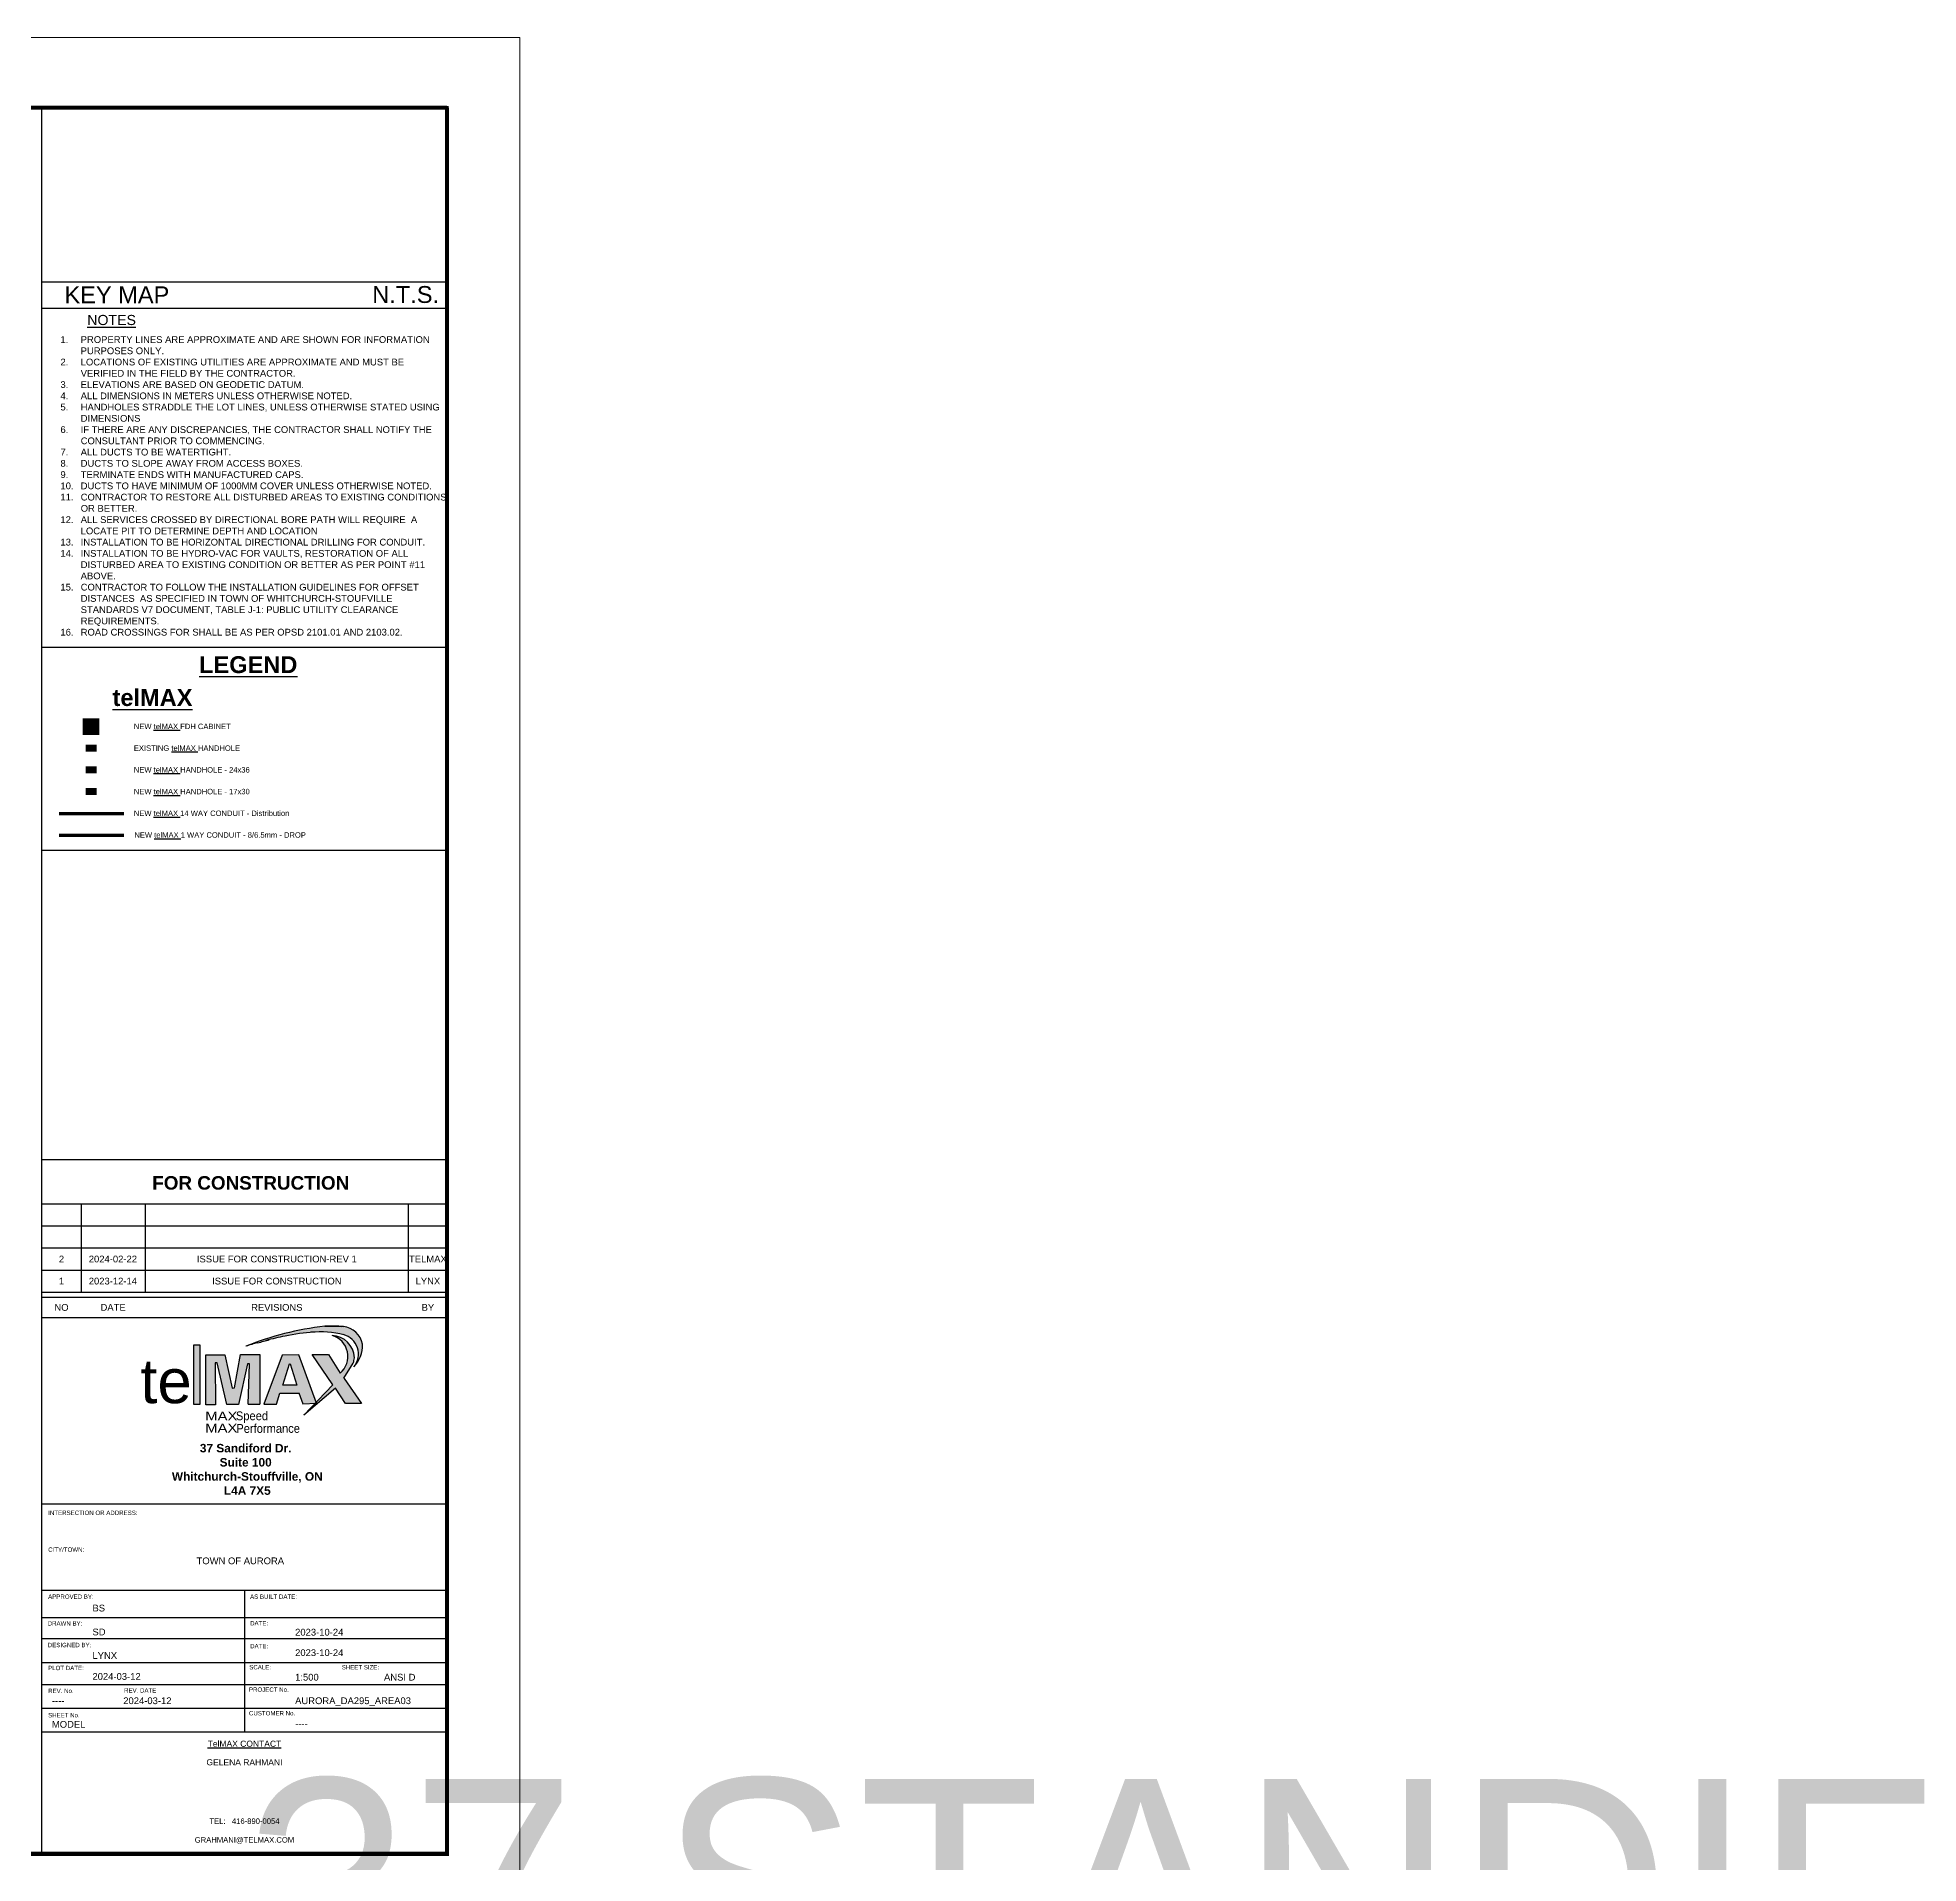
# Paper-space layout 'A-telMax Details' of a CAD drawing. Header units: metres. Extents: x 0 to 2556, y -256 to 559.
# Drawn here: x 721 to 1278, y 18 to 559 of the extents above; entities that cross this region are included whole.
import ezdxf
from ezdxf.enums import TextEntityAlignment as Align

# ---------------------------------------------------------------- set-up
doc = ezdxf.new("R2018")
doc.units = ezdxf.units.M
doc.header["$LTSCALE"] = 10
doc.header["$MEASUREMENT"] = 0
doc.linetypes.add('DASHED', pattern=[0.75, 0.5, -0.25])
for name, color, linetype in [('Conduit_Distribution_14WAY - 14_10mm', 1, 'DASHED'), ('Conduit_Drop_Single - 14_10mm', 6, 'DASHED'), ('Existing telMAX 2436 HH', 8, 'Continuous'), ('New telMAX 1730 HH', 102, 'Continuous'), ('New telMAX 2436 HH', 6, 'Continuous'), ('New telMAX FDH Cabinet', 130, 'Continuous'), ('TELMAX_TBLK', 7, 'Continuous')]:
    doc.layers.add(name, color=color, linetype=linetype)
doc.layers.add('VIEWPORT', color=1, linetype='Continuous', lineweight=0, plot=False)
doc.styles.add('AERIAL', font='arial.ttf', dxfattribs={"height": 2})
doc.styles.add('ARIAL', font='arial.ttf')
doc.styles.get("Standard").update_dxf_attribs({"font": 'arial.ttf'})
doc.styles.add('STYLE4', font='arial.ttf')
doc.styles.add('VAULT_TEST', font='ariblk.ttf')

# ---------------------------------------------------------------- blocks, each defined once
blk = doc.blocks.new('telMAX LOGO')
h = blk.add_hatch(color=256)
h.dxf.hatch_style = 1
h.paths.add_polyline_path([(-47.313506579266, 31.66370859287356), (-52.76580265989997, 31.65836671831557), (-52.71273713260857, -22.50407444860452), (-47.2604410519746, -22.49873257404654)])
h.paths.add_polyline_path([(-33.5671711010057, 15.42647463143915), (-31.50285575028777, 15.42849713966112), (-22.86440155858397, -22.4590250106183), (-12.20222408005669, -22.51866608435301), (-4.296189028687941, 14.43769634519901), (-2.257405704326146, 14.49427531171348), (-3.46001406875709, -22.16291754880064), (7.067940696269275, -22.15459271704958), (6.955061184359337, 22.82528736697633), (-10.38534605283047, 22.94585295052473), (-15.92928516617399, -7.390124449285038), (-18.13102331073216, -7.5986103433404), (-24.55992283937844, 22.51930448377077), (-41.90019530769082, 22.50231539166039), (-41.92466728310431, -22.75280714487589), (-33.04864991094952, -22.63987346205972)])
h.paths.add_polyline_path([(10.78364486350385, -22.08217486057979), (22.18647637911588, -22.07100296260114), (25.01773711955139, -12.16437818508253), (42.42668141199469, -12.00976873690229), (42.42647926037612, -11.80343845610266), (45.80790543978291, -21.70397636788541), (57.10831328687251, -21.25607147008364), (57.95929392114267, -20.37583861375547), (42.39285474799953, 22.51612390993443), (27.18584682965577, 22.36367180385737)])
h.paths.add_polyline_path([(33.7995516160321, 14.3232732866377), (34.55653462906746, 14.25523753515647), (40.49311393641698, -4.996433794810639), (27.71603252945315, -4.940293352032882)], flags=16)
h.paths.add_polyline_path([(83.31675487795138, 0.9996472574959476), (83.05337324731082, 1.322211914723574), (91.61530437245872, 15.02213758674652, 0.05522850170941324), (92.62816329289015, 19.97024370407964, 0.3857752007070425), (72.50193694006632, 40.17730587543054, -0.5949999362839078), (79.68736264737927, 5.9362284393404), (69.12654275407874, 22.94191092043238), (54.40877890342986, 22.817711440939), (73.11160782143662, -4.70266814745535), (57.95929392114268, -20.37583861375544), (58.5360847328969, -21.96513527990984), (75.59561885009111, -7.478594477242273), (84.4371535228432, -21.50432737680723), (98.93535427117567, -21.49012279793465)])
h = blk.add_hatch(color=152)
h.dxf.hatch_style = 1
edge = h.paths.add_edge_path()
edge.add_arc((72.29979991874286, -70.29750475385535), 118.8941192814135, 84.98420324289752, 85.66885589759848)
edge.add_arc((80.34528642296583, 28.11964641208474), 20.15905854034321, 87.34590822776427, 89.409331813942)
edge.add_line((80.55310458565474, 48.27763373334878), (66.022281630684, 48.4304416046922))
edge.add_arc((72.40536300566778, -75.85710590570295), 124.4513487029706, 92.93997746843706, 93.03868180926841)
edge.add_arc((95.77317361797299, -219.0046709370368), 269.0974920763819, 96.39335484580421, 112.0727713996465)
edge.add_arc((27.43768239420007, -62.07934201954369), 98.09107491894217, 103.10669995235719, 109.52698321454409, ccw=False)
edge.add_arc((-115.1958689727622, 496.7118566436507), 478.6432301414118, 284.5676696325424, 285.4818865398276)
edge.add_arc((55.0389795234129, -108.389737432553), 149.9650488375778, 99.6636446986306, 106.4507772724472, ccw=False)
edge.add_arc((67.39083855052117, -132.2657221896841), 175.7655902396382, 94.61936529262942, 102.327414705036, ccw=False)
edge.add_arc((61.4306851013818, -50.69493029517081), 93.98185974052038, 76.74802335500573, 95.00257859648792, ccw=False)
edge.add_arc((78.08673388952748, 23.23965279937383), 18.21279170856177, -39.50021506190183, 74.43264179819329, ccw=False)
edge.add_arc((72.25572659317984, 31.15764397428001), 27.85226731000745, 315.5550849713464, 356.0659959344028)
edge.add_line((100.0423666424591, 29.24677268612484), (100.03925286604, 32.42491376406782))
edge.add_arc((80.34528642296583, 28.11964641208474), 20.15905854034321, 12.33134684493516, 83.30715091269907)
edge = h.paths.add_edge_path()
edge.add_arc((72.29979991852052, -70.29750475620999), 118.8941192837783, 84.98420324288716, 85.66885589758515)
edge.add_arc((80.34528642296583, 28.11964641208464), 20.15905854034322, 87.34590822781021, 90.05613539037546)
edge.add_line((80.32553564115717, 48.27869527703864), (64.57079373781288, 48.27771107048081))
edge.add_arc((95.77317361797036, -219.0046709370228), 269.0974920763676, 96.65853530162666, 112.0727713996469)
edge.add_arc((27.43768239420937, -62.07934201957151), 98.0910749189714, 103.10669995235861, 109.52698321454329, ccw=False)
edge.add_arc((-115.1958689730698, 496.7118566447779), 478.6432301425801, 284.5676696325442, 285.4818865398286)
edge.add_arc((55.03897952341421, -108.3897374325607), 149.9650488375855, 99.6636446986297, 106.4507772724418, ccw=False)
edge.add_arc((67.39083855051635, -132.2657221896383), 175.7655902395923, 94.6193652926317, 102.32741470503692, ccw=False)
edge.add_arc((61.43068510138122, -50.69493029517112), 93.9818597405208, 76.7480233550055, 95.00257859649219, ccw=False)
edge.add_arc((78.08673388952748, 23.23965279937378), 18.2127917085618, -39.50021506190183, 74.43264179819369, ccw=False)
edge.add_arc((72.25572659318064, 31.15764397427942), 27.8522673100065, 315.555084971346, 356.0659959344038)
edge.add_line((100.042366642459, 29.24677268612484), (100.03925286604, 32.42491376406782))
edge.add_arc((80.34528642296583, 28.11964641208464), 20.15905854034322, 12.3313468449354, 83.30715091268252)
h = blk.add_hatch(color=152)
h.dxf.hatch_style = 1
edge = h.paths.add_edge_path()
edge.add_arc((72.29979991863244, -70.2975047546494), 118.8941192822136, 84.98420324287379, 85.6688558975588)
edge.add_arc((80.34528642296537, 28.11964641208398), 20.15905854034379, 87.34590822767149, 89.4093318139407)
edge.add_line((80.55310458565474, 48.27763373334855), (66.0222816306824, 48.43044160469208))
edge.add_arc((72.40536302160291, -75.85710621002835), 124.4513490077127, 92.93997746857838, 93.03868180916751)
edge.add_arc((95.77317361797058, -219.0046709370253), 269.0974920763701, 96.39335484580408, 112.072771399647)
edge.add_arc((27.43768239420322, -62.07934201956703), 98.0910749189652, 103.10669995235702, 109.52698321454139, ccw=False)
edge.add_arc((-115.1958689741078, 496.7118566485972), 478.6432301465381, 284.5676696325492, 285.4818865398249)
edge.add_arc((55.03897952340787, -108.3897374325338), 149.9650488375579, 99.66364469862941, 106.45077727244791, ccw=False)
edge.add_arc((67.39083855053178, -132.2657221897328), 175.7655902396878, 94.6193652926325, 102.32741470503561, ccw=False)
edge.add_arc((61.43068510138122, -50.69493029516856), 93.98185974051829, 76.74802335500522, 95.00257859648929, ccw=False)
edge.add_arc((78.08673388952779, 23.23965279937395), 18.21279170856157, -39.50021506190262, 74.4326417981951, ccw=False)
edge.add_arc((72.25572659317973, 31.15764397428007), 27.85226731000757, 315.5550849713464, 362.1276825287416)
edge.add_arc((80.34528642296537, 28.11964641208398), 20.15905854034379, 11.65372270478298, 83.30715091267356)
at = {"true_color": 0x3550b1}
h = blk.add_hatch(color=175, dxfattribs=at)
h.dxf.hatch_style = 1
h.paths.add_polyline_path([(65.80817909469899, 48.41926094831014), (82.69475981533986, 48.14132506327444, 0.03555731122771201)])
h = blk.add_hatch(color=256)
h.dxf.hatch_style = 1
h.paths.add_polyline_path([(58.2621520513245, -21.2103377195089), (57.95929392114267, -20.37583861375547), (57.10831328687247, -21.25607147008365)])
at = {"color": 175, "true_color": 0x3550b1}
blk.add_line((66.02263124056431, 48.4304595592426), (80.84135663917363, 48.27768635640987), dxfattribs=at)
for p, q in [((54.40877890342985, 22.81771144093899), (69.12654275407873, 22.94191092043238)), ((69.12654275407873, 22.94191092043238), (79.68736264737926, 5.936228439340416)), ((83.0533732473108, 1.322211914723571), (91.6078673012864, 15.01023754681521)), ((-3.455890416037712, -22.16291428808041), (7.067940696269282, -22.15459271704958))]:
    blk.add_line(p, q)
blk.add_lwpolyline([(65.80817909470139, 48.41926094831009), (82.69475981534045, 48.14132506327444)], dxfattribs=at)
for points in [[(-52.76580265989997, 31.65836671831558), (-47.313506579266, 31.66370859287356), (-47.2604410519746, -22.49873257404654), (-52.71273713260857, -22.50407444860452)], [(22.18647637911591, -22.07100296260115), (25.01773711955138, -12.16437818508253), (42.42668141199469, -12.00976873690229), (42.42647926037614, -11.80343845610267), (45.80790543978291, -21.70397636788541), (58.2621520513245, -21.2103377195089), (42.39285474799954, 22.51612390993442), (27.18584682965577, 22.36367180385738), (10.78364486350386, -22.08217486057979)]]:
    blk.add_lwpolyline(points, close=True)
for points in [[(-33.04864991094954, -22.63987346205972), (-41.92466728310431, -22.75280714487589), (-41.90019530769082, 22.50231539166039), (-24.55992283937844, 22.51930448377076), (-18.13102331073216, -7.5986103433404), (-15.929285166174, -7.390124449285039), (-10.38534605283047, 22.94585295052473), (6.955061184359335, 22.82528736697633), (7.067940696269282, -22.15459271704958)], [(46.7330321076201, -31.98800004734623), (73.11160782143662, -4.702668147455354), (54.40877890342985, 22.81771144093899), (69.12654275407873, 22.94191092043238), (79.68736264737926, 5.936228439340416)], [(-3.460079353532855, -22.16490752050454), (-2.257405704326156, 14.49427531171348), (-4.296189028687942, 14.43769634519901), (-12.20222408005668, -22.51866608435302), (-22.86440155858397, -22.45902501061831), (-31.50285575028777, 15.42849713966112), (-33.5671711010057, 15.42647463143915), (-33.04816689831486, -22.67533301016923)], [(27.69434308044447, -5.008973361150735), (33.79955161603211, 14.3232732866377), (34.55653462906747, 14.25523753515647), (40.49311393641698, -4.996433794810639), (27.69427569770335, -4.940197756009896)], [(83.0533732473108, 1.322211914723571), (83.3167548779514, 0.9996472574959474), (98.93535427117565, -21.49012279793465), (84.4371535228432, -21.50432737680723), (75.59561885009111, -7.478594477242272), (46.7330321076201, -31.98800004734623)], [(57.10831328687247, -21.25607147008365), (57.95929392114267, -20.37583861375547), (58.2621520513245, -21.2103377195089), (57.10831328687247, -21.25607147008365)]]:
    blk.add_lwpolyline(points)
at = {"color": 152}
for centre, radius, start, end in [((95.7731736179737, -219.0046709370379), 269.097492076383, 96.39335484580508, 112.1260089366417), ((-115.1958689728598, 496.7118566440446), 478.6432301418176, 284.5676696325397, 285.8776347509369), ((55.03897952341239, -108.3897374325537), 149.9650488375783, 99.66364469863095, 106.4507772724477), ((67.3908385505255, -132.2657221896958), 175.7655902396502, 93.73867189556871, 102.3274147050378), ((61.43068510138168, -50.69493029516956), 93.9818597405192, 76.6735443957273, 95.00257859648197), ((78.08673388952758, 23.23965279937392), 18.21279170856172, 320.4997849380997, 75.67451114373416), ((80.34528642296583, 28.11964641208469), 20.15905854034318, 11.65372270477344, 83.30715091270523), ((27.43768239420891, -62.07934201957205), 98.09107491897188, 103.1066999523617, 109.6957477403533), ((72.25572659317952, 31.15764397428021), 27.8522673100078, 315.5550849713306, 2.127682528733681)]:
    blk.add_arc(centre, radius, start, end, dxfattribs=at)
at = {"color": 175, "true_color": 0x3550b1}
for centre, radius, start, end in [((72.29979991863468, -70.29750475483056), 118.8941192823941, 84.94247288835481, 93.1299069244347), ((80.34528642296583, 28.11964641208469), 20.15905854034318, 87.34590822776572, 89.35385526928283)]:
    blk.add_arc(centre, radius, start, end, dxfattribs=at)
for centre, radius, start, end in [((66.80100065018064, 21.10651236194583), 19.90466879441368, 310.3461585951054, 73.35673001501111), ((71.41879413690415, 18.97210800963916), 21.23284283508465, 2.69441295576558, 87.07592339900977), ((69.79171711254813, 22.06706202368363), 22.93250795733177, 342.0148223400824, 354.7538720394191)]:
    blk.add_arc(centre, radius, start, end)
at = {"style": 'AERIAL'}
blk.add_text('te', height=40, rotation=0.0561353903754493, dxfattribs=at).set_placement((-101.1949337443544, -21.24655757866881))
at = {"color": 152, "style": 'AERIAL'}
for s, width, p in [('MAX', 1.199999999999999, (-42.36489684465037, -36.88797738510062)), ('Speed', 0.9, (-14.6220652254536, -36.67581787174543)), ('MAX', 1.199999999999999, (-42.37187604708927, -47.79865629064372)), ('Performance', 0.9, (-14.22842569208845, -48.0975389658942))]:
    blk.add_text(s, height=8, rotation=0.0561353903754493, dxfattribs=dict(at, width=width)).set_placement(p)
blk = doc.blocks.new('rev_line')
for points in [[(-1.1694965e-09, 6.539847982649008), (120.0514863626259, 6.539847982638094)], [(11.68210858769299, 6.539847982647946), (11.68210858834827, -4.559633e-10)], [(30.57330870565432, 6.539847982646228), (30.57330870565432, -1.1933032e-09)], [(108.6620895707365, -4.2411772e-09), (108.6620895690953, 6.539847982639129)]]:
    blk.add_lwpolyline(points)
for tag, p in [('REV_NO', (5.841054293846468, 3.269923991323594)), ('REV_DATE', (21.12770864700133, 3.269923991095311)), ('REV_NOTES', (69.61769913737487, 3.269923990723327)), ('REV_BY', (114.3567879666813, 3.269923989199014))]:
    blk.add_attdef(tag, text='', height=1.999999999999998, rotation=359.9999999858129).set_placement(p, align=Align.MIDDLE_CENTER)
blk = doc.blocks.new('*U192')
at = {"color": 7, "style": 'ARIAL', "flags": 1}
blk.add_attdef('SECTION', (3.797393411580117, 6.072822254934636), '', height=1.25, dxfattribs=at)
blk.add_wipeout([(6.494462772147641, 1.3815727129623099), (6.494462772147641, -0.82722855995587), (3.3473485731013284, -0.8238028936382324), (3.3473485731015553, 1.3815727129623099)])
at = {"true_color": 0x08daff}
blk.add_hatch(color=140, dxfattribs=at).paths.add_polyline_path([(-2.249999999999772, 2.25), (2.250000000000227, 2.25), (2.250000000000227, -2.25), (-2.249999999999772, -2.25)])
at = {"color": 18, "linetype": 'Continuous', "true_color": 0x000000, "const_width": 0.4}
blk.add_lwpolyline([(-2.249999999999772, 2.25), (2.250000000000227, 2.25), (2.250000000000227, -2.25), (-2.249999999999772, -2.25)], close=True, dxfattribs=at)
at = {"insert": (2.274e-13, 0), "char_height": 1.554491123966666, "attachment_point": 5}
blk.add_mtext_dynamic_manual_height_columns('{\\fArial|b1|i0|c0|p34;\\T0.75;\\C256;\\c0;FDH}', width=4.24407104474511, gutter_width=1.554491123966666, heights=[0.5906311521347418], dxfattribs=at)
at = {"color": 7, "style": 'ARIAL', "flags": 1}
for tag, p in [('ADDRESS', (3.797393411580117, 2.056792241373386)), ('FIBER_COUNT', (3.797393411580117, 4.064807248154011))]:
    blk.add_attdef(tag, p, '', height=1.25, dxfattribs=at)
at = {"color": 7, "style": 'ARIAL'}
blk.add_attdef('ID', (3.797393411580117, -0.3037522284611214), '', height=1.25, dxfattribs=at)
blk = doc.blocks.new('*U193')
h = blk.add_hatch(color=256)
h.dxf.hatch_style = 1
h.paths.add_polyline_path([(-1.575969827586206, 0.9698275862068968), (1.575969827586206, 0.9698275862068968), (1.575969827586206, -0.9698275862068968), (-1.575969827586206, -0.9698275862068968)])
at = {"color": 7, "linetype": 'Continuous', "style": 'ARIAL', "flags": 1}
for tag, p in [('ADDRESS', (2.479513885891549, 7.283222742947969)), ('SECTION', (2.479513885891549, 5.438927171299354))]:
    blk.add_attdef(tag, p, '', height=1.25, dxfattribs=at)
at = {"linetype": 'Continuous'}
blk.add_wipeout([(2.02946904741276, -1.075931960068944), (2.02946904741276, 1.1328693128492358), (5.597917693378006, 1.1328693128492358), (5.597917693378006, -1.075931960068944)], dxfattribs=at)
at = {"color": 7, "const_width": 0.12}
blk.add_lwpolyline([(-1.575969827586206, 0.9698275862068968), (1.575969827586206, 0.9698275862068968), (1.575969827586206, -0.9698275862068968), (-1.575969827586206, -0.9698275862068968)], close=True, dxfattribs=at)
at = {"color": 255, "style": 'VAULT_TEST', "width": 0.75}
blk.add_text('HH', height=1.40625, dxfattribs=at).set_placement((0, 0), align=Align.MIDDLE_CENTER)
at = {"color": 7, "linetype": 'Continuous', "style": 'ARIAL', "flags": 1}
for tag, p in [('FIBER_COUNT', (2.479513885891549, 3.43091216451873)), ('LENGTH', (2.479513885891549, 1.439228267972268))]:
    blk.add_attdef(tag, p, '', height=1.25, dxfattribs=at)
at = {"color": 7, "linetype": 'Continuous', "style": 'ARIAL'}
blk.add_attdef('ID', (2.479513885891549, -0.5524556285741938), '', height=1.25, dxfattribs=at)
blk = doc.blocks.new('LEGEND_CONDUIT')
at = {"ltscale": 1.5}
blk.add_lwpolyline([(0.1578685403201234, -60.14527783170854), (120.2093549099682, -60.14527783170854)], dxfattribs=at)
at = {"layer": 'Conduit_Distribution_14WAY - 14_10mm', "ltscale": 0.6, "const_width": 1, "flags": 128}
blk.add_lwpolyline([(24.39388724539685, -49.30962270380951), (5.094967143847953, -49.30962270380951)], dxfattribs=at)
at = {"layer": 'Conduit_Drop_Single - 14_10mm', "const_width": 1, "flags": 128}
blk.add_lwpolyline([(24.39388724539685, -55.74259607099157), (5.094967143847953, -55.74259607099157)], dxfattribs=at)
at = {"layer": 'Existing telMAX 2436 HH'}
blk.add_blockref('*U193', (14.58771847684102, -29.93882573916562), dxfattribs=at)
at = {"layer": 'New telMAX 1730 HH'}
blk.add_blockref('*U193', (14.58771847684102, -42.80477247352974), dxfattribs=at)
at = {"layer": 'New telMAX 2436 HH'}
blk.add_blockref('*U193', (14.58771847684102, -36.37179910634768), dxfattribs=at)
at = {"layer": 'New telMAX FDH Cabinet'}
blk.add_blockref('*U192', (14.56240284700698, -23.5670645650398), dxfattribs=at)
at = {"char_height": 1.608243341795761}
for s, width, insert, attachment_point in [('\\A1;{\\fArial|b1|i0|c0|p34;\\H3.10898x;\\LLEGEND\\fArial|b0|i0|c0|p34;\\H0.32165x;\\l\\C0; }', 10.18940809515972, (61.15103804653563, -5.232674618318924), 5), ('{\\C0;NEW \\L\\C180;telMAX\\l\\C0; FDH CABINET}', 28.6814293100368, (27.26899704944935, -23.50585237198356), 4), ('{\\C0;EXISTING \\L\\C180;telMAX\\l\\C0; HANDHOLE}', 31.35598406262757, (27.26899704944935, -29.93882573916562), 4), ('{\\C0;NEW \\L\\C180;telMAX\\l\\C0; HANDHOLE - 24x36}', 36.59922658757612, (27.26899704944935, -36.37179910634768), 4), ('{\\C0;NEW \\L\\C180;telMAX\\l\\C0; HANDHOLE - 17x30}', 36.59922658757612, (27.26899704944935, -42.80477247352974), 4), ('{\\C0;NEW \\L\\C180;telMAX\\l\\C0; 14 WAY CONDUIT - Distribution}', 63.78194361023949, (27.26899704944935, -49.2377458407118), 4), ('{\\C0;NEW \\L\\C180;telMAX\\l \\C0;1 WAY CONDUIT - 8/6.5mm - DROP}', 51.58582620308228, (27.42686558976948, -55.67071920789203), 4)]:
    blk.add_mtext_dynamic_manual_height_columns(s, width=width, gutter_width=0.6432973367183042, heights=[0], dxfattribs=dict(at, insert=insert, attachment_point=attachment_point))
at = {"insert": (32.79062033270611, -14.9858390843292), "char_height": 1.608243341795761, "attachment_point": 5}
blk.add_mtext_dynamic_manual_height_columns('\\A1;{\\fArial|b1|i0|c0|p34;\\H3.10898x;\\L\\C180;telMAX\\fArial|b0|i0|c0|p34;\\H0.32165x;\\l\\C0; }', width=8.441525903291867, gutter_width=0.6432973367183042, heights=[0], dxfattribs=at)
blk = doc.blocks.new('*U270')
blk.add_line((722.048127171718, 124.4225029678473), (842.0996135401074, 124.4225029678455))
at = {"color": 7}
for p, q in [((722.0481271717198, 98.88915799501413), (842.0996135403948, 98.88915799501774)), ((782.0738703560563, 98.88915799501592), (782.0738703560572, 57.07764037943525)), ((722.048127171718, 90.76222468807829), (842.0996135404912, 90.76222468807829)), ((722.048127171718, 84.52562381101961), (842.0996135405603, 84.52562381101961)), ((722.0481271717198, 77.48995835861571), (842.0996135406402, 77.48995835861571)), ((722.048127171718, 70.93836429682052), (842.0996135407165, 70.93836429682233)), ((722.0481271717198, 63.94828036125546), (842.099613540795, 63.94828036125546))]:
    blk.add_line(p, q, dxfattribs=at)
at = {"color": 7, "const_width": 1.207356550814765}
for points in [[(722.0481283704057, 538.0250093943907), (21.5, 538.0250093943923), (21.5, 20.77500939439051), (842.0996135448786, 20.7750093850118), (842.0996135448786, 538.0250093943905)], [(842.0996135448786, 538.0250093943905), (722.0481283704057, 538.0250093943907)]]:
    blk.add_lwpolyline(points, dxfattribs=at)
at = {"color": 7, "const_width": 0.9999999999999998}
blk.add_lwpolyline([(21.5, 538.0250093943923), (842.0996135448786, 538.0250093943905), (842.0996135448786, 20.77500939439233), (21.5, 20.77500939439051)], close=True, dxfattribs=at)
at = {"color": 0}
blk.add_lwpolyline([(722.0481283704057, 538.0250093943905), (842.0996147397508, 538.0250093943849), (842.0996147397517, 486.3091724846772), (722.0481283704057, 486.309172484679)], close=True, dxfattribs=at)
at = {"color": 7}
for points in [[(722.0481271752305, 20.77500939437596), (722.0481271752413, 534.7064667585473)], [(722.0481271711507, 226.415421700487), (842.0996135361091, 226.415421700487)], [(722.0481271728942, 187.1763338233904), (842.0996135425412, 187.1763338187047)], [(722.048127178752, 185.6671381264386), (842.0996135402019, 185.6671381217493)], [(722.048127171718, 56.9214234480587), (842.0996135472278, 56.9214234480587)]]:
    blk.add_lwpolyline(points, dxfattribs=at)
for points in [[(722.0481271728978, 478.6870771544363), (842.0996135448877, 478.6870771544363)], [(722.0481271740646, 193.7161818060394), (842.09961353786, 193.7161818060285)], [(733.730235762927, 193.7161818060383), (733.7302357635823, 187.1763338229344)], [(752.6214358808884, 193.7161818060366), (752.6214358808884, 187.1763338221971)], [(830.7102167459706, 187.1763338191492), (830.7102167443294, 193.7161818060295)], [(722.0481271728894, 179.6303553761172), (842.0996135448858, 179.6303553714242)]]:
    blk.add_lwpolyline(points)
at = {"ltscale": 3}
blk.add_lwpolyline([(722.0481271752385, 378.2530450636168), (842.0996135448786, 378.2530450636168)], dxfattribs=at)
at = {"layer": 'VIEWPORT'}
blk.add_lwpolyline([(0, 558.800018788781), (863.5996135448787, 558.800018788781), (863.5996135448804, 1.819e-12), (0, 0)], close=True, dxfattribs=at)
at = {"color": 7}
for p in [(722.0481271752345, 206.7958777713374), (722.0481271752344, 200.2560297886885), (722.0481271740645, 193.7161818060394)]:
    blk.add_blockref('rev_line', p, dxfattribs=at)
at = {"xscale": 0.3271863227389859, "yscale": 0.3271863227389859, "zscale": 0.3271863227389859}
blk.add_blockref('telMAX LOGO', (784.3345447184907, 161.2219165846618, -12.44863534824496), dxfattribs=at)
for s, p in [('KEY MAP', (728.7680725098171, 480.1079644428628)), ('N.T.S.', (819.9256085912492, 480.2025306743562))]:
    blk.add_text(s, height=5).set_placement(p)
at = {"ltscale": 1.5}
for s, p in [('2', (727.889181470251, 196.986105797363)), ('2024-02-22', (743.1091113341848, 196.9861057952384)), ('ISSUE FOR CONSTRUCTION-REV 1', (791.6658263137793, 196.9861057967627)), ('TELMAX', (836.4049151430859, 196.9861057952384)), ('1', (727.8891814690805, 190.446257814714)), ('2023-12-14', (743.1091113330144, 190.4462578125894)), ('ISSUE FOR CONSTRUCTION', (791.6658263126089, 190.4462578141137)), ('LYNX', (836.4049151419155, 190.4462578125894))]:
    blk.add_text(s, height=1.999999999999998, rotation=359.9999999858129, dxfattribs=at).set_placement(p, align=Align.MIDDLE_CENTER)
at = {"color": 7}
for s, p in [('NO', (727.8891814696773, 182.6487467477891)), ('DATE', (743.1758358225032, 182.6487467484749)), ('REVISIONS', (791.6658263144345, 182.648746749157)), ('BY', (836.4049151460985, 182.6487467674105))]:
    blk.add_text(s, height=2, dxfattribs=at).set_placement(p, align=Align.MIDDLE_CENTER)
at = {"color": 7, "linetype": 'Continuous'}
blk.add_text('SHEET SIZE:', height=1.295949928008941, dxfattribs=at).set_placement((810.8901729991957, 75.41766657305925))
at = {"lineweight": -3, "insert": (735.517056326773, 476.65248864366), "char_height": 3, "attachment_point": 1}
blk.add_mtext_dynamic_manual_height_columns('{\\LNOTES}', width=29.73929824894094, gutter_width=30, heights=[0], dxfattribs=at)
at = {"ltscale": 3, "insert": (727.5770664968567, 470.356280719905), "char_height": 2, "width": 114.1384211359925, "attachment_point": 1}
blk.add_mtext('\\pxi-3,l3,t3;1.^IPROPERTY LINES ARE APPROXIMATE AND ARE SHOWN FOR INFORMATION PURPOSES ONLY.\\P2.^ILOCATIONS OF EXISTING UTILITIES ARE APPROXIMATE AND MUST BE VERIFIED IN THE FIELD BY THE CONTRACTOR.\\P3.^IELEVATIONS ARE BASED ON GEODETIC DATUM.\\P4.^IALL DIMENSIONS IN METERS UNLESS OTHERWISE NOTED.\\P5.^IHANDHOLES STRADDLE THE LOT LINES, UNLESS OTHERWISE STATED USING DIMENSIONS\\P6.^IIF THERE ARE ANY DISCREPANCIES, THE CONTRACTOR SHALL NOTIFY THE CONSULTANT PRIOR TO COMMENCING.\\P7.^IALL DUCTS TO BE WATERTIGHT.\\P8.^IDUCTS TO SLOPE AWAY FROM ACCESS BOXES.\\P9.^ITERMINATE ENDS WITH MANUFACTURED CAPS.\\P10.^IDUCTS TO HAVE MINIMUM OF 1000MM COVER UNLESS OTHERWISE NOTED.\\P11.^ICONTRACTOR TO RESTORE ALL DISTURBED AREAS TO EXISTING CONDITIONS OR BETTER.\\P12.^IALL SERVICES CROSSED BY DIRECTIONAL BORE PATH WILL REQUIRE  A LOCATE PIT TO DETERMINE DEPTH AND LOCATION\\P13.^IINSTALLATION TO BE HORIZONTAL DIRECTIONAL DRILLING FOR CONDUIT.\\P14.^IINSTALLATION TO BE HYDRO-VAC FOR VAULTS, RESTORATION OF ALL DISTURBED AREA TO EXISTING CONDITION OR BETTER AS PER POINT #11 ABOVE.\\P15.^ICONTRACTOR TO FOLLOW THE INSTALLATION GUIDELINES FOR OFFSET DISTANCES  AS SPECIFIED IN TOWN OF WHITCHURCH-STOUFVILLE STANDARDS V7 DOCUMENT, TABLE J-1: PUBLIC UTILITY CLEARANCE REQUIREMENTS.\\P16.^IROAD CROSSINGS FOR SHALL BE AS PER OPSD 2101.01 AND 2103.02.', dxfattribs=at)
at = {"color": 7, "insert": (830.1157423314531, 219.5121965500639), "char_height": 4, "attachment_point": 6, "style": 'ARIAL'}
blk.add_mtext_dynamic_manual_height_columns('\\pxqc;{\\fArial|b1|i0|c0|p34;FOR CONSTRUCTION}', width=92.35355961887397, gutter_width=6.25, heights=[10.89589994342532], dxfattribs=at)
at = {"insert": (759.7296785482519, 142.2152968032387), "char_height": 2.513542443993064, "attachment_point": 1}
blk.add_mtext_dynamic_manual_height_columns('\\pxqc;{\\fArial|b1|i0|c0|p34;37 Sandiford Dr.\\PSuite 100\\P Whitchurch-Stouffville, ON\\P L4A 7X5}', width=45.39522845233478, gutter_width=494.9817937242824, heights=[15.2929899121583], dxfattribs=at)
at = {"color": 7, "ltscale": 3, "attachment_point": 1}
for s, insert, char_height, width in [('INTERSECTION OR ADDRESS:', (723.9575337872484, 122.453857202664), 1.295949928008941, 36.00445452044733), ('CITY/TOWN:', (723.9575337872484, 111.5477694243154), 1.295949928008941, 11.66354935208051), ('APPROVED BY:', (723.9310778612489, 97.61459084814942), 1.295949928008941, 15.6875235664429), ('AS BUILT DATE:', (783.7505249830265, 97.61459084815122), 1.295949928008941, 16.41536575477994), ('DRAWN BY:', (723.7913275627216, 89.68249352343355), 1.295949928008941, 13.83203741531906), ('DATE:', (783.7505249830265, 89.74619343214634), 1.295949928008941, 4.751816402699432), ('DESIGNED BY:', (723.8343421204207, 83.28748300585085), 1.295949928008941, 14.60831870740185), ('DATE:', (783.7505249830265, 82.96467129784195), 1.295949928008941, 4.751816402699432), ('PLOT DATE:', (723.9242863604812, 76.48837746839217), 1.295949928008941, 13.74666108942983), ('SCALE:', (783.5049057965698, 76.71361650106792), 1.295949928008941, 6.047766330708328), ('ANSI D', (823.4048558886667, 74.10602704826668), 2, 11.58566135472665), ('REV. No.', (723.942961293882, 69.6984432086183), 1.295949928008941, 11.77251854690075), ('REV. DATE', (746.4221699093096, 69.8349920707924), 1.295949928008941, 12.01826853576949), ('PROJECT No.', (783.4192711430715, 70.0727358448139), 1.295949928008941, 14.43559192322391), ('SHEET No.', (723.9224814083037, 62.50218462395878), 1.295949928008941, 12.10517957775937), ('CUSTOMER No.', (783.4192711430715, 63.08265190924703), 1.295949928008941, 15.32463887961239)]:
    blk.add_mtext(s, dxfattribs=dict(at, insert=insert, char_height=char_height, width=width))
at = {"ltscale": 1.5, "char_height": 2, "style": 'STYLE4'}
for s, insert, attachment_point in [('TOWN OF AURORA', (780.8504161094878, 108.5760019524768), 2), ('2024-03-12', (737.0545629644133, 74.32749109752059), 1), ('2024-03-12', (746.1762479507323, 67.12943872540563), 1), ('AURORA_DA295_AREA03', (797.0803061486289, 67.12943872540563), 1), ('----', (725.0385085063425, 67.12943872540563), 1), ('----', (797.0803061484288, 60.25879874358544), 1)]:
    blk.add_mtext(s, dxfattribs=dict(at, insert=insert, attachment_point=attachment_point))
at = {"color": 7, "ltscale": 3, "insert": (725.0385085063443, 60.13935478984057), "char_height": 2, "attachment_point": 1}
blk.add_mtext('MODEL', dxfattribs=at)
at = {"color": 7, "ltscale": 3}
for tag, p in [('KS', (737.0545629669266, 94.57891486703373)), ('ASBUILT_DATE', (797.0803061486289, 93.98015602985652)), ('DRAWN_BY', (737.0545629669264, 87.49923546962965)), ('DESIGNED_BY', (737.0545629669264, 80.53804023957672)), ('DESIGN_SCALE', (797.0803061451735, 74.10602704826671))]:
    blk.add_attdef(tag, text='', height=2, dxfattribs=at).set_placement(p, align=Align.TOP_LEFT)
at = {"ltscale": 1.5}
blk.add_blockref('LEGEND_CONDUIT', (722.0481271752385, 378.2530450636168), dxfattribs=at)
blk = doc.blocks.new('CONTACT2')
at = {"ltscale": 1.5}
blk.add_lwpolyline([(0, 36.14641405366638), (120.0514863696473, 36.14641405366638), (120.0514863696473, 0), (0, 0)], close=True, dxfattribs=at)
at = {"layer": 'TELMAX_TBLK', "style": 'ARIAL'}
blk.add_text('%%UTelMAX CONTACT', height=1.800000000010082, rotation=359.9999999999993, dxfattribs=at).set_placement((60.02574318482368, 33.52636286163954), align=Align.TOP_CENTER)
for tag, height, p in [('NAME', 1.800000000010082, (60.02574318482368, 28.03431845022442)), ('TEL', 1.620000000009074, (60.02574318482368, 10.50192261320274)), ('EMAIL', 1.620000000009074, (60.02574318482368, 4.952454673198972))]:
    blk.add_attdef(tag, text='', height=height, rotation=359.9999999999993, dxfattribs=at).set_placement(p, align=Align.TOP_CENTER)
at = {"layer": 'TELMAX_TBLK', "lineweight": 30, "flags": 104}
blk.add_attdef('ADDRESS', text='', height=1.800000000010082, dxfattribs=at).set_placement((60.02574318482368, 22.21623379391178), align=Align.TOP_CENTER)

psp = doc.layouts.new('A-telMax Details')

# ---------------------------------------------------------------- block references
at = {"color": 7}
ref = psp.add_blockref('*U270', (0, -1.13686837721616e-13), dxfattribs=at)
ref.add_attrib('APPROVED_BY', 'BS', dxfattribs={"color": 7, "ltscale": 3, "height": 2}).set_placement((737.0545629669266, 94.57891486703362), align=Align.TOP_LEFT)
ref.add_attrib('DRAWN_BY', 'SD', dxfattribs={"color": 7, "ltscale": 3, "height": 2}).set_placement((737.0545629669264, 87.49923546962954), align=Align.TOP_LEFT)
ref.add_attrib('DRAWN_DATE', '2023-10-24', dxfattribs={"color": 7, "ltscale": 3, "height": 2}).set_placement((797.080306148629, 87.4372437092942), align=Align.TOP_LEFT)
ref.add_attrib('DESIGNED_BY', 'LYNX', dxfattribs={"color": 7, "ltscale": 3, "height": 2}).set_placement((737.0545629669264, 80.5380402395766), align=Align.TOP_LEFT)
ref.add_attrib('DESIGN_DATE', '2023-10-24', dxfattribs={"color": 7, "ltscale": 3, "height": 2}).set_placement((797.080306148629, 81.37252598792554), align=Align.TOP_LEFT)
ref.add_attrib('DESIGN_SCALE', '1:500', dxfattribs={"color": 7, "ltscale": 3, "height": 2}).set_placement((797.0803061451735, 74.1060270482666), align=Align.TOP_LEFT)

# ---------------------------------------------------------------- next in the draw order: block references
ref = psp.add_blockref('CONTACT2', (722.0481271752305, 20.77500939439194))
ref.add_attrib('EMAIL', 'GRAHMANI@TELMAX.COM', dxfattribs={"layer": 'TELMAX_TBLK', "height": 1.620000000009074, "style": 'ARIAL'}).set_placement((782.0738703600682, 25.72746406759354), align=Align.TOP_CENTER)
ref.add_attrib('TEL', 'TEL:   416-890-0054', dxfattribs={"layer": 'TELMAX_TBLK', "height": 1.620000000009074, "style": 'ARIAL'}).set_placement((782.0738703600682, 31.27693200759343), align=Align.TOP_CENTER)
lines = psp.add_mtext('37 STANDIFORD DR, \\P(SUITE 100) \\PWHITCHURCH-STOUFFVILLE ON, L1K 0V7', dxfattribs={"layer": 'TELMAX_TBLK', "insert": (782.0738703600682, 42.99124318830441), "char_height": 66.10574276790065, "attachment_point": 1})
ref.add_attrib('ADDRESS', '', (782.0738703600682, 42.99124318830441), dxfattribs={"flags": 104}).embed_mtext(lines)
ref.add_attrib('NAME', 'GELENA RAHMANI', dxfattribs={"layer": 'TELMAX_TBLK', "height": 1.800000000010081, "style": 'ARIAL'}).set_placement((782.0738703600682, 48.80932784461625), align=Align.TOP_CENTER)

doc.saveas('drawing.dxf')
